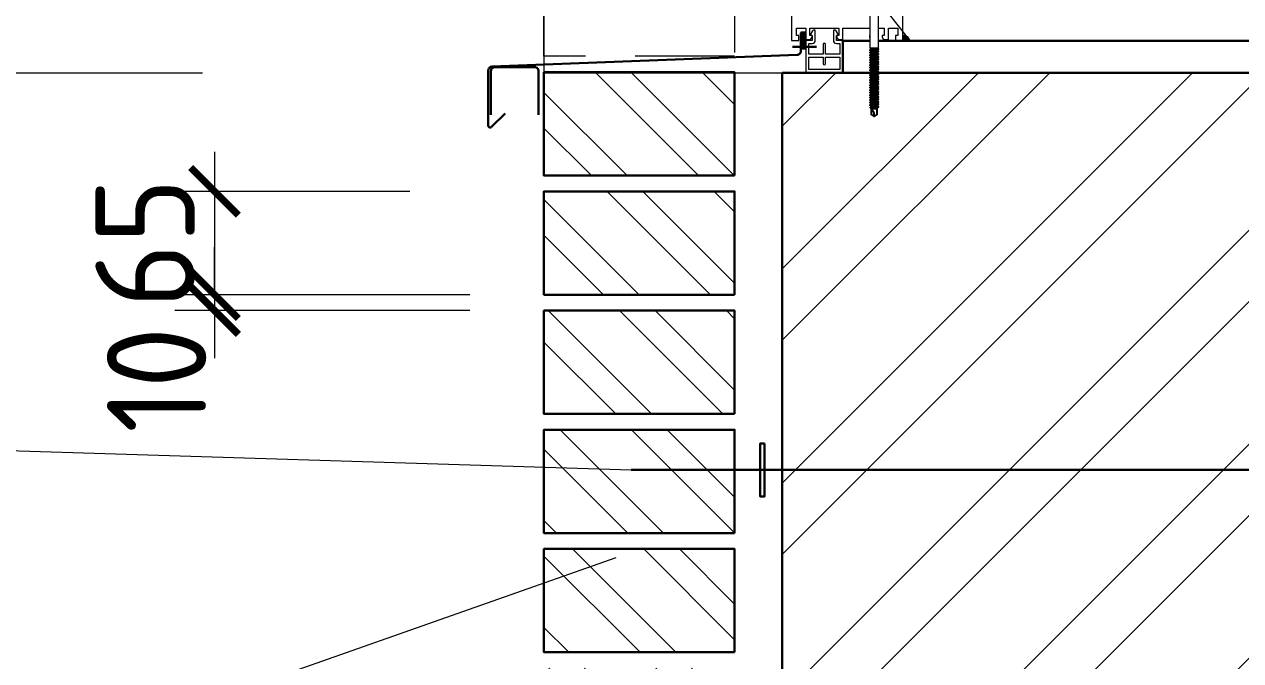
# Model space of a CAD drawing. Header units: millimetres. Extents: x 854812 to 1164625, y 589925 to 823301.
# Drawn here: x 1082510 to 1085573, y 643630 to 645232 of the extents above; entities that cross this region are included whole.
import ezdxf
from ezdxf.enums import TextEntityAlignment as Align

# ---------------------------------------------------------------- set-up
doc = ezdxf.new("R2010")
doc.units = ezdxf.units.MM
doc.linetypes.add('НЕВИДИМАЯX2', pattern=[0.75, 0.5, -0.25])
doc.layers.get('Defpoints').update_dxf_attribs({"color": 40})
for name, color, linetype in [('FASTENERS', 7, 'Continuous'), ('SEALING_TAPE', 40, 'Continuous'), ('WINDOWS', 7, 'Continuous')]:
    doc.layers.add(name, color=color, linetype=linetype)
for name, color, linetype, lineweight in [('окна', 132, 'Continuous', 18), ('размеры', 215, 'Continuous', 13), ('стены', 172, 'Continuous', 30), ('УКАЗАТЕЛЬ', 6, 'Continuous', 13), ('ФАСАД', 7, 'Continuous', 13), ('штриховка', 8, 'Continuous', 9)]:
    doc.layers.add(name, color=color, linetype=linetype, lineweight=lineweight)
doc.styles.add('GOST 2.304', font='isocpeur.ttf', dxfattribs={"width": 0.9})
doc.styles.get("Standard").update_dxf_attribs({"font": 'arial.ttf'})
doc.dimstyles.new('25', dxfattribs={"dimscale": 100, "dimtxt": 2.5, "dimasz": 1.2, "dimexe": 1, "dimexo": 1, "dimgap": 0.5, "dimtad": 1, "dimdec": 0, "dimlfac": 0.25, "dimzin": 0, "dimdsep": 46, "dimtxsty": 'GOST 2.304', "dimblk": 'ARCHTICK', "dimcen": 0.09, "dimdle": 1, "dimclrd": 256, "dimclre": 256, "dimclrt": 7, "dimadec": 0, "dimazin": 0, "dimtfac": 1, "dimtdec": 0, "dimtmove": 0, "dimatfit": 3, "dimldrblk": 'ARCHTICK', "dimfxl": 100, "dimtolj": 1, "dimtzin": 0, "dimlwd": 5, "dimlwe": 5, "dimarcsym": 1})

# ---------------------------------------------------------------- blocks, each defined once
blk = doc.blocks.new('_ArchTick')
at = {"color": 0, "linetype": 'ByBlock', "const_width": 0.15}
blk.add_lwpolyline([(-0.5, -0.5), (0.5, 0.5)], dxfattribs=at)
blk = doc.blocks.new('*D1315')
at = {"layer": 'Defpoints', "color": 0, "ltscale": 0.1}
for p in [(1083580.3, 644811.4), (1082989, 644551.4), (1083580.3, 644551.4)]:
    blk.add_point(p, dxfattribs=at)
at = {"layer": 'размеры', "lineweight": 5, "ltscale": 0.1}
for p, q in [((1082989, 644911.4), (1082989, 644451.4)), ((1083480.3, 644811.4), (1082889, 644811.4)), ((1083480.3, 644551.4), (1082889, 644551.4))]:
    blk.add_line(p, q, dxfattribs=at)
at = {"layer": 'размеры', "lineweight": 5, "ltscale": 0.1, "xscale": 120, "yscale": 120, "zscale": 120}
for p, rotation in [((1082989, 644811.4), 90), ((1082989, 644551.4), 270)]:
    blk.add_blockref('_ArchTick', p, dxfattribs=dict(at, rotation=rotation))
at = {"layer": 'размеры', "color": 7, "ltscale": 0.1, "insert": (1082814, 644681.4), "char_height": 250, "attachment_point": 5, "rotation": 90, "style": 'GOST 2.304'}
blk.add_mtext('\\A1;65', dxfattribs=at)
blk = doc.blocks.new('*D1316')
at = {"layer": 'Defpoints', "color": 0, "ltscale": 0.1}
for p in [(1083731.7, 644551.4), (1082989, 644511.4), (1083731.7, 644511.4)]:
    blk.add_point(p, dxfattribs=at)
at = {"layer": 'размеры', "lineweight": 5, "ltscale": 0.1}
for p, q in [((1082989, 644551.4), (1082989, 644671.4)), ((1083631.7, 644551.4), (1082889, 644551.4)), ((1082989, 644551.4), (1082989, 644511.4)), ((1083631.7, 644511.4), (1082889, 644511.4)), ((1082989, 644511.4), (1082989, 644391.4))]:
    blk.add_line(p, q, dxfattribs=at)
at = {"layer": 'размеры', "lineweight": 5, "ltscale": 0.1, "xscale": 120, "yscale": 120, "zscale": 120}
for p, rotation in [((1082989, 644551.4), 270), ((1082989, 644511.4), 90)]:
    blk.add_blockref('_ArchTick', p, dxfattribs=dict(at, rotation=rotation))
at = {"layer": 'размеры', "color": 7, "ltscale": 0.1, "insert": (1082843, 644336.9), "char_height": 250, "attachment_point": 5, "rotation": 90, "style": 'GOST 2.304'}
blk.add_mtext('\\A1;10', dxfattribs=at)
blk = doc.blocks.new('A$C201910E6')
at = {"layer": 'SEALING_TAPE'}
h = blk.add_hatch(dxfattribs=at)
h.set_pattern_fill('ANSI37', color=252, scale=5, style=0)
h.set_pattern_definition([(45, (-1387.7926, -1759.62996), (-0.44194174, 0.44194174), []), (135, (-1387.7926, -1759.62996), (-0.44194174, -0.44194174), [])])
h.paths.add_polyline_path([(10, 0), (10, 3), (0, 3), (0, 0)])
blk.add_lwpolyline([(0, 3), (10, 3), (10, 0), (0, 0)], close=True, dxfattribs=at)
blk = doc.blocks.new('*U1097')
at = {"color": 7, "linetype": 'Continuous', "lineweight": 15}
for p, q in [((-10, 7), (-22.949, 7)), ((-10, 0), (-10, 7)), ((-12, 0), (-10, 0)), ((-10, 0), (0, 0))]:
    blk.add_line(p, q, dxfattribs=at)
at = {"color": 7, "linetype": 'Continuous', "lineweight": 15, "const_width": 0.5}
blk.add_lwpolyline([(-7.675, 2.675), (-10, 0.35), (-12.325, 2.675)], dxfattribs=at)
at = {"color": 7, "linetype": 'Continuous', "lineweight": 15, "style": 'GOST 2.304', "width": 0.9, "flags": 8}
blk.add_attdef('+OTM', text='', height=3, rotation=360, dxfattribs=at).set_placement((-20.157, 7), align=Align.BOTTOM_LEFT)
at = {"layer": 'Defpoints', "color": 5, "linetype": 'Continuous', "flags": 8}
blk.add_attdef('M', text='', height=1, dxfattribs=at).set_placement((-9.896, -0.334), align=Align.TOP_CENTER)

msp = doc.modelspace()

# ---------------------------------------------------------------- hatches: boundary and pattern name
at = {"layer": 'SEALING_TAPE', "lineweight": 5}
h = msp.add_hatch(dxfattribs=at)
h.set_pattern_fill('DOTS', scale=0.4, style=0)
h.set_pattern_definition([(180, (1113148.30347, 658481.86084), (-0.3175, 0.635), [0, -0.635])])
edge = h.paths.add_edge_path()
edge.add_arc((1084721.2, 645188), 17.8, 7.0149, 87.6495, ccw=False)
edge.add_line((1084738.8, 645190.2), (1084721.9, 645190.2))
edge.add_line((1084721.9, 645190.2), (1084721.9, 645205.8))
at = {"layer": 'штриховка', "ltscale": 0.1}
h = msp.add_hatch(dxfattribs=at)
h.set_pattern_fill('ANSI32', color=256, scale=20, angle=90, style=0)
h.paths.add_polyline_path([(1084298.4, 644511.4), (1083818.4, 644511.4), (1083818.4, 644251.4), (1084298.4, 644251.4)])
h.paths.add_polyline_path([(1084298.4, 644211.4), (1083818.4, 644211.4), (1083818.4, 643951.4), (1084298.4, 643951.4)])
h.paths.add_polyline_path([(1084298.4, 643911.4), (1083818.4, 643911.4), (1083818.4, 643651.4), (1084298.4, 643651.4)])
h.paths.add_polyline_path([(1084298.4, 643611.4), (1083818.4, 643611.4), (1083818.4, 643351.4), (1084298.4, 643351.4)])
h.paths.add_polyline_path([(1084298.4, 643311.4), (1083818.4, 643311.4), (1083818.4, 643051.4), (1084298.4, 643051.4)])
h.paths.add_polyline_path([(1084298.4, 644811.4), (1083818.4, 644811.4), (1083818.4, 644551.4), (1084298.4, 644551.4)])
h.paths.add_polyline_path([(1083818.4, 644851.4), (1084298.4, 644851.4), (1084298.4, 645111.4), (1083818.4, 645111.4)])
h = msp.add_hatch(dxfattribs=at)
h.set_pattern_fill('ANSI32', color=256, scale=40, style=0)
h.set_pattern_definition([(45, (127222.77, 42499.88), (-269.40768, 269.40768), []), (45, (127402.38, 42499.88), (-269.40768, 269.40768), [])])
h.paths.add_polyline_path([(1084418.4, 643110.2), (1086457.4, 643110.2), (1086458.2, 645110.2), (1084418.4, 645110.2)])

# ---------------------------------------------------------------- linework, layer by layer
at = {"layer": 'FASTENERS', "color": 7}
for p, q in [((1084650.2, 645171.4, -0.1), (1084660.8, 645169.5, -0.1)), ((1084660.8, 645163.2, -0.1), (1084638.8, 645167.2, -0.1)), ((1084660.8, 645156.9, -0.1), (1084638.8, 645160.9, -0.1)), ((1084660.8, 645150.5, -0.1), (1084638.8, 645154.6, -0.1)), ((1084660.8, 645144.2, -0.1), (1084638.8, 645148.3, -0.1)), ((1084660.8, 645137.9, -0.1), (1084638.8, 645142, -0.1)), ((1084660.8, 645131.6, -0.1), (1084638.8, 645135.7, -0.1)), ((1084660.8, 645125.3, -0.1), (1084638.8, 645129.4, -0.1)), ((1084660.8, 645119, -0.1), (1084638.8, 645123.1, -0.1)), ((1084660.8, 645112.7, -0.1), (1084638.8, 645116.8, -0.1)), ((1084660.8, 645106.4, -0.1), (1084638.8, 645110.5, -0.1)), ((1084660.8, 645100.1, -0.1), (1084638.8, 645104.2, -0.1)), ((1084660.8, 645093.8, -0.1), (1084638.8, 645097.9, -0.1)), ((1084660.8, 645087.5, -0.1), (1084638.8, 645091.6, -0.1)), ((1084660.8, 645081.2, -0.1), (1084638.8, 645085.3, -0.1)), ((1084660.8, 645074.9, -0.1), (1084638.8, 645079, -0.1)), ((1084660.8, 645068.6, -0.1), (1084638.8, 645072.7, -0.1)), ((1084660.8, 645062.3, -0.1), (1084638.8, 645066.4, -0.1)), ((1084660.8, 645056, -0.1), (1084638.8, 645060.1, -0.1)), ((1084660.8, 645049.7, -0.1), (1084638.8, 645053.8, -0.1)), ((1084660.8, 645043.4, -0.1), (1084638.8, 645047.5, -0.1)), ((1084660.8, 645037.1, -0.1), (1084638.8, 645041.2, -0.1)), ((1084660.8, 645030.8, -0.1), (1084638.8, 645034.9, -0.1)), ((1084660.8, 645024.5, -0.1), (1084638.8, 645028.6, -0.1)), ((1084641.9, 645022.7, -0.1), (1084657.8, 645022.7, -0.1)), ((1084642.6, 645020.3, -0.1), (1084657.1, 645020.3, -0.1))]:
    msp.add_line(p, q, dxfattribs=at)
at = {"layer": 'FASTENERS', "color": 7, "lineweight": 5, "elevation": -0.1}
msp.add_lwpolyline([(1084638.9, 645361.7), (1084638.9, 645172.4), (1084641.9, 645171.4), (1084657.8, 645171.4), (1084660.8, 645172.9), (1084660.8, 645361.7)], dxfattribs=at)
at = {"layer": 'FASTENERS', "color": 7, "elevation": -0.1}
for points in [[(1084657.8, 645171.4), (1084641.9, 645171.4), (1084641.9, 645169)], [(1084641.9, 645165.2), (1084641.9, 645162.7)], [(1084641.9, 645158.9), (1084641.9, 645156.4)], [(1084641.9, 645152.6), (1084641.9, 645150.1)], [(1084641.9, 645146.3), (1084641.9, 645143.8)], [(1084641.9, 645140), (1084641.9, 645137.5)], [(1084657.8, 645165.1), (1084657.8, 645167.6)], [(1084657.8, 645158.8), (1084657.8, 645161.3)], [(1084657.8, 645152.5), (1084657.8, 645155)], [(1084657.8, 645146.2), (1084657.8, 645148.7)], [(1084657.8, 645139.9), (1084657.8, 645142.4)], [(1084641.9, 645133.7), (1084641.9, 645131.2)], [(1084641.9, 645127.4), (1084641.9, 645124.9)], [(1084641.9, 645121.1), (1084641.9, 645118.6)], [(1084641.9, 645114.8), (1084641.9, 645112.3)], [(1084657.8, 645133.6), (1084657.8, 645136.1)], [(1084657.8, 645127.3), (1084657.8, 645129.8)], [(1084657.8, 645121), (1084657.8, 645123.5)], [(1084657.8, 645114.7), (1084657.8, 645117.2)], [(1084657.8, 645108.4), (1084657.8, 645110.9)], [(1084641.9, 645108.5), (1084641.9, 645106)], [(1084641.9, 645102.2), (1084641.9, 645099.7)], [(1084641.9, 645095.9), (1084641.9, 645093.4)], [(1084641.9, 645089.6), (1084641.9, 645087.1)], [(1084641.9, 645083.3), (1084641.9, 645080.8)], [(1084657.8, 645102.1), (1084657.8, 645104.6)], [(1084657.8, 645095.8), (1084657.8, 645098.3)], [(1084657.8, 645089.5), (1084657.8, 645092)], [(1084657.8, 645083.2), (1084657.8, 645085.7)], [(1084657.8, 645076.9), (1084657.8, 645079.4)], [(1084641.9, 645077), (1084641.9, 645074.5)], [(1084641.9, 645070.7), (1084641.9, 645068.2)], [(1084641.9, 645064.4), (1084641.9, 645061.9)], [(1084641.9, 645058.1), (1084641.9, 645055.6)], [(1084641.9, 645051.8), (1084641.9, 645049.3)], [(1084657.8, 645070.6), (1084657.8, 645073.1)], [(1084657.8, 645064.3), (1084657.8, 645066.8)], [(1084657.8, 645058), (1084657.8, 645060.5)], [(1084657.8, 645051.7), (1084657.8, 645054.2)], [(1084657.8, 645045.4), (1084657.8, 645047.9)], [(1084641.9, 645045.5), (1084641.9, 645043)], [(1084641.9, 645039.2), (1084641.9, 645036.7)], [(1084641.9, 645032.9), (1084641.9, 645030.4)], [(1084641.9, 645026.6), (1084641.9, 645024.1)], [(1084641.9, 645022.7), (1084642.6, 645020.3), (1084642.6, 645005), (1084649.8, 644999.9), (1084657.1, 645005), (1084657.1, 645020.3), (1084657.8, 645022.7)], [(1084657.8, 645039.1), (1084657.8, 645041.6)], [(1084657.8, 645032.8), (1084657.8, 645035.3)], [(1084657.8, 645026.5), (1084657.8, 645029)]]:
    msp.add_lwpolyline(points, dxfattribs=at)
for points in [[(1084657.8, 645167.6), (1084660.8, 645169.5), (1084657.8, 645171.4), (1084642.5, 645171.4)], [(1084657.8, 645161.3), (1084660.8, 645163.2), (1084657.8, 645165.1), (1084641.9, 645169), (1084638.8, 645167.2), (1084641.9, 645165.2)], [(1084657.8, 645155), (1084660.8, 645156.9), (1084657.8, 645158.8), (1084641.9, 645162.7), (1084638.8, 645160.9), (1084641.9, 645158.9)], [(1084657.8, 645148.7), (1084660.8, 645150.5), (1084657.8, 645152.5), (1084641.9, 645156.4), (1084638.8, 645154.6), (1084641.9, 645152.6)], [(1084657.8, 645142.4), (1084660.8, 645144.2), (1084657.8, 645146.2), (1084641.9, 645150.1), (1084638.8, 645148.3), (1084641.9, 645146.3)], [(1084657.8, 645136.1), (1084660.8, 645137.9), (1084657.8, 645139.9), (1084641.9, 645143.8), (1084638.8, 645142), (1084641.9, 645140)], [(1084657.8, 645129.8), (1084660.8, 645131.6), (1084657.8, 645133.6), (1084641.9, 645137.5), (1084638.8, 645135.7), (1084641.9, 645133.7)], [(1084657.8, 645123.5), (1084660.8, 645125.3), (1084657.8, 645127.3), (1084641.9, 645131.2), (1084638.8, 645129.4), (1084641.9, 645127.4)], [(1084657.8, 645117.2), (1084660.8, 645119), (1084657.8, 645121), (1084641.9, 645124.9), (1084638.8, 645123.1), (1084641.9, 645121.1)], [(1084657.8, 645110.9), (1084660.8, 645112.7), (1084657.8, 645114.7), (1084641.9, 645118.6), (1084638.8, 645116.8), (1084641.9, 645114.8)], [(1084657.8, 645104.6), (1084660.8, 645106.4), (1084657.8, 645108.4), (1084641.9, 645112.3), (1084638.8, 645110.5), (1084641.9, 645108.5)], [(1084657.8, 645098.3), (1084660.8, 645100.1), (1084657.8, 645102.1), (1084641.9, 645106), (1084638.8, 645104.2), (1084641.9, 645102.2)], [(1084657.8, 645092), (1084660.8, 645093.8), (1084657.8, 645095.8), (1084641.9, 645099.7), (1084638.8, 645097.9), (1084641.9, 645095.9)], [(1084657.8, 645085.7), (1084660.8, 645087.5), (1084657.8, 645089.5), (1084641.9, 645093.4), (1084638.8, 645091.6), (1084641.9, 645089.6)], [(1084657.8, 645079.4), (1084660.8, 645081.2), (1084657.8, 645083.2), (1084641.9, 645087.1), (1084638.8, 645085.3), (1084641.9, 645083.3)], [(1084657.8, 645073.1), (1084660.8, 645074.9), (1084657.8, 645076.9), (1084641.9, 645080.8), (1084638.8, 645079), (1084641.9, 645077)], [(1084657.8, 645066.8), (1084660.8, 645068.6), (1084657.8, 645070.6), (1084641.9, 645074.5), (1084638.8, 645072.7), (1084641.9, 645070.7)], [(1084657.8, 645060.5), (1084660.8, 645062.3), (1084657.8, 645064.3), (1084641.9, 645068.2), (1084638.8, 645066.4), (1084641.9, 645064.4)], [(1084657.8, 645054.2), (1084660.8, 645056), (1084657.8, 645058), (1084641.9, 645061.9), (1084638.8, 645060.1), (1084641.9, 645058.1)], [(1084657.8, 645047.9), (1084660.8, 645049.7), (1084657.8, 645051.7), (1084641.9, 645055.6), (1084638.8, 645053.8), (1084641.9, 645051.8)], [(1084657.8, 645041.6), (1084660.8, 645043.4), (1084657.8, 645045.4), (1084641.9, 645049.3), (1084638.8, 645047.5), (1084641.9, 645045.5)], [(1084657.8, 645035.3), (1084660.8, 645037.1), (1084657.8, 645039.1), (1084641.9, 645043), (1084638.8, 645041.2), (1084641.9, 645039.2)], [(1084657.8, 645029), (1084660.8, 645030.8), (1084657.8, 645032.8), (1084641.9, 645036.7), (1084638.8, 645034.9), (1084641.9, 645032.9)], [(1084657.8, 645022.7), (1084660.8, 645024.5), (1084657.8, 645026.5), (1084641.9, 645030.4), (1084638.8, 645028.6), (1084641.9, 645026.6)], [(1084647.5, 645022.7), (1084641.9, 645024.1), (1084639.6, 645022.7)]]:
    msp.add_lwpolyline(points, close=True, dxfattribs=at)
at = {"layer": 'FASTENERS', "color": 7}
msp.add_open_spline([(1084642.6, 645017.7, -0.1), (1084642.6, 645017.7, -0.1), (1084649.8, 645014.5, -0.1), (1084649.8, 644999.9, -0.1)], degree=3, dxfattribs=at)
at = {"layer": 'SEALING_TAPE', "color": 7, "lineweight": 5, "elevation": -0.1}
msp.add_lwpolyline([(1084721.9, 645205.8, -0.367109), (1084738.8, 645190.2), (1084721.9, 645190.2)], format="xyb", close=True, dxfattribs=at)
at = {"layer": 'WINDOWS', "color": 7, "lineweight": 5}
for points, knots in [([(1084660.8, 645222.2, -0.1), (1084667.1, 645222.2, -0.1), (1084675.4, 645222.2, -0.1), (1084675.4, 645222.2, -0.1), (1084675.4, 645222.2, -0.1), (1084675.4, 645203.9, -0.1), (1084675.4, 645203.9, -0.1), (1084675.4, 645203.9, -0.1), (1084669.9, 645203.9, -0.1), (1084669.9, 645203.9, -0.1), (1084669.9, 645203.9, -0.1), (1084669.9, 645199.8, -0.1), (1084669.9, 645199.8, -0.1), (1084669.9, 645199.8, -0.1), (1084673.8, 645193.4, -0.1), (1084673.8, 645193.4, -0.1), (1084673.8, 645193.4, -0.1), (1084685.9, 645193.4, -0.1), (1084685.9, 645193.4, -0.1), (1084685.9, 645193.4, -0.1), (1084685.9, 645222.2, -0.1), (1084685.9, 645222.2, -0.1), (1084685.9, 645222.2, -0.1), (1084709.7, 645222.2, -0.1), (1084709.7, 645222.2, -0.1), (1084709.7, 645222.2, -0.1), (1084709.7, 645204, -0.1), (1084709.7, 645204, -0.1), (1084709.7, 645204, -0.1), (1084703.4, 645204, -0.1), (1084703.4, 645204, -0.1), (1084703.4, 645204, -0.1), (1084703.4, 645191.6, -0.1), (1084703.4, 645191.6, -0.1), (1084703.4, 645191.6, -0.1), (1084721.9, 645191.6, -0.1), (1084721.9, 645191.6, -0.1), (1084721.9, 645191.6, -0.1), (1084721.9, 645377.6, -0.1), (1084721.9, 645377.6, -0.1), (1084721.9, 645381.1, -0.1), (1084719.1, 645383.8, -0.1), (1084715.7, 645383.8, -0.1), (1084715.7, 645383.8, -0.1), (1084693.6, 645383.8, -0.1), (1084693.6, 645383.8, -0.1), (1084693.6, 645383.8, -0.1), (1084695, 645374.4, -0.1), (1084695, 645374.4, -0.1), (1084695, 645374.4, -0.1), (1084612.5, 645374.4, -0.1), (1084612.5, 645374.4, -0.1), (1084610.7, 645374.4, -0.1), (1084610, 645375.6, -0.1), (1084610.3, 645376.8, -0.1), (1084610.3, 645376.8, -0.1), (1084613.9, 645390, -0.1), (1084613.9, 645390, -0.1), (1084613.9, 645390, -0.1), (1084621.6, 645390, -0.1), (1084621.6, 645390, -0.1), (1084623, 645390, -0.1), (1084623.8, 645390.6, -0.1), (1084623.8, 645391.9, -0.1), (1084623.8, 645391.9, -0.1), (1084623.8, 645394.7, -0.1), (1084623.8, 645394.7, -0.1), (1084623.8, 645398.3, -0.1), (1084620.6, 645402.3, -0.1), (1084616, 645402.3, -0.1), (1084616, 645402.3, -0.1), (1084587.5, 645402.3, -0.1), (1084587.5, 645402.3, -0.1), (1084587.5, 645402.3, -0.1), (1084587.5, 645396.2, -0.1), (1084587.5, 645396.2, -0.1), (1084587.5, 645396.2, -0.1), (1084599.6, 645392, -0.1), (1084601.9, 645391.1, -0.1), (1084604.1, 645390.2, -0.1), (1084604.5, 645388, -0.1), (1084604.1, 645385.9, -0.1), (1084604.1, 645385.9, -0.1), (1084602.2, 645377.9, -0.1), (1084602.2, 645377.9, -0.1), (1084601.8, 645376.1, -0.1), (1084600, 645374.4, -0.1), (1084597.4, 645374.4, -0.1), (1084597.4, 645374.4, -0.1), (1084568.4, 645374.4, -0.1), (1084568.4, 645374.4, -0.1), (1084564.4, 645374.4, -0.1), (1084563.5, 645377.4, -0.1), (1084564, 645379.9, -0.1), (1084564.4, 645381.9, -0.1), (1084565.8, 645389.8, -0.1), (1084566.1, 645390.8, -0.1), (1084566.3, 645391.9, -0.1), (1084566.9, 645392.6, -0.1), (1084567.8, 645393, -0.1), (1084567.8, 645393, -0.1), (1084575.7, 645396.2, -0.1), (1084575.7, 645396.2, -0.1), (1084575.7, 645396.2, -0.1), (1084575.7, 645402.3, -0.1), (1084575.7, 645402.3, -0.1), (1084575.7, 645402.3, -0.1), (1084565.9, 645402.3, -0.1), (1084565.9, 645402.3, -0.1), (1084562, 645402.3, -0.1), (1084558.9, 645398.6, -0.1), (1084558.4, 645395.6, -0.1), (1084558.4, 645395.6, -0.1), (1084555.2, 645378.1, -0.1), (1084555.2, 645378.1, -0.1), (1084554.9, 645375.9, -0.1), (1084553.4, 645374.4, -0.1), (1084551.2, 645374.4, -0.1), (1084551.2, 645374.4, -0.1), (1084549.8, 645374.4, -0.1), (1084549.8, 645374.4, -0.1), (1084549.8, 645374.4, -0.1), (1084509, 645367.3, -0.1), (1084504.8, 645366.7, -0.1), (1084500.6, 645366.1, -0.1), (1084498.1, 645368.5, -0.1), (1084498.1, 645372.9, -0.1), (1084498.1, 645372.9, -0.1), (1084498.1, 645454, -0.1), (1084498.1, 645454, -0.1), (1084498.1, 645454, -0.1), (1084494.6, 645457.5, -0.1), (1084494.6, 645457.5, -0.1), (1084494.6, 645457.5, -0.1), (1084491.6, 645457.5, -0.1), (1084491.6, 645457.5, -0.1), (1084491.6, 645457.5, -0.1), (1084491.6, 645452.6, -0.1), (1084491.6, 645452.6, -0.1), (1084491.6, 645451.4, -0.1), (1084490.4, 645450.8, -0.1), (1084488.6, 645451.3, -0.1), (1084486.2, 645451.9, -0.1), (1084479.2, 645453.9, -0.1), (1084477.7, 645454.4, -0.1), (1084476.5, 645454.8, -0.1), (1084475.9, 645456.1, -0.1), (1084475.9, 645457.4, -0.1), (1084475.9, 645457.4, -0.1), (1084475.9, 645469.4, -0.1), (1084475.9, 645469.4, -0.1), (1084475.9, 645470.7, -0.1), (1084476.5, 645472, -0.1), (1084477.7, 645472.4, -0.1), (1084479.2, 645472.9, -0.1), (1084486.2, 645474.9, -0.1), (1084488.6, 645475.6, -0.1), (1084490.4, 645476.1, -0.1), (1084491.6, 645475.5, -0.1), (1084491.6, 645474.3, -0.1), (1084491.6, 645474.3, -0.1), (1084491.6, 645469.4, -0.1), (1084491.6, 645469.4, -0.1), (1084491.6, 645469.4, -0.1), (1084494.6, 645469.4, -0.1), (1084494.6, 645469.4, -0.1), (1084494.6, 645469.4, -0.1), (1084498.1, 645472.9, -0.1), (1084498.1, 645472.9, -0.1), (1084498.1, 645472.9, -0.1), (1084498.1, 645477.2, -0.1), (1084498.1, 645477.2, -0.1), (1084498.1, 645478.3, -0.1), (1084498.9, 645480.7, -0.1), (1084500.8, 645481.5, -0.1), (1084502.7, 645482.3, -0.1), (1084511.5, 645485.2, -0.1), (1084511.5, 645485.2, -0.1), (1084511.5, 645485.2, -0.1), (1084511.5, 645491.7, -0.1), (1084511.5, 645491.7, -0.1), (1084511.5, 645491.7, -0.1), (1084503.6, 645491.7, -0.1), (1084503.6, 645491.7, -0.1), (1084503.6, 645491.7, -0.1), (1084460.5, 645480, -0.1), (1084458.3, 645479.3, -0.1), (1084456.1, 645478.6, -0.1), (1084454.8, 645477.7, -0.1), (1084453.6, 645476.3, -0.1), (1084452.4, 645474.9, -0.1), (1084441.8, 645461.5, -0.1), (1084441.8, 645461.5, -0.1), (1084441.8, 645461.5, -0.1), (1084441.8, 645348.1, -0.1), (1084441.8, 645348.1, -0.1), (1084441.8, 645348.1, -0.1), (1084426.9, 645345.3, -0.1), (1084426.9, 645345.3, -0.1), (1084424, 645344.8, -0.1), (1084421.3, 645342.1, -0.1), (1084420.8, 645339.4, -0.1), (1084420.8, 645339.4, -0.1), (1084413.3, 645297.8, -0.1), (1084413.3, 645297.8, -0.1), (1084413.3, 645297.8, -0.1), (1084419.8, 645297.8, -0.1), (1084419.8, 645297.8, -0.1), (1084419.8, 645297.8, -0.1), (1084426.2, 645333.5, -0.1), (1084426.2, 645333.5, -0.1), (1084426.4, 645334.3, -0.1), (1084427.1, 645335, -0.1), (1084427.9, 645335.1, -0.1), (1084427.9, 645335.1, -0.1), (1084441.8, 645337.7, -0.1), (1084441.8, 645337.7, -0.1), (1084441.8, 645337.7, -0.1), (1084441.8, 645191.6, -0.1), (1084441.8, 645191.6, -0.1), (1084441.8, 645191.6, -0.1), (1084459.9, 645191.6, -0.1), (1084459.9, 645191.6, -0.1), (1084459.9, 645191.6, -0.1), (1084459.9, 645204, -0.1), (1084459.9, 645204, -0.1), (1084459.9, 645204, -0.1), (1084454, 645204, -0.1), (1084454, 645204, -0.1), (1084454, 645204, -0.1), (1084454, 645222.2, -0.1), (1084454, 645222.2, -0.1), (1084454, 645222.2, -0.1), (1084477.8, 645222.2, -0.1), (1084477.8, 645222.2, -0.1), (1084477.8, 645222.2, -0.1), (1084477.8, 645193.4, -0.1), (1084477.8, 645193.4, -0.1), (1084477.8, 645193.4, -0.1), (1084489.9, 645193.4, -0.1), (1084489.9, 645193.4, -0.1), (1084489.9, 645193.4, -0.1), (1084493.7, 645199.8, -0.1), (1084493.7, 645199.8, -0.1), (1084493.7, 645199.8, -0.1), (1084493.7, 645203.9, -0.1), (1084493.7, 645203.9, -0.1), (1084493.7, 645203.9, -0.1), (1084488, 645203.9, -0.1), (1084488, 645203.9, -0.1), (1084488, 645203.9, -0.1), (1084488, 645222.2, -0.1), (1084488, 645222.2, -0.1), (1084488, 645222.2, -0.1), (1084560.9, 645222.2, -0.1), (1084560.9, 645222.2, -0.1), (1084560.9, 645222.2, -0.1), (1084560.9, 645203.9, -0.1), (1084560.9, 645203.9, -0.1), (1084560.9, 645203.9, -0.1), (1084555.2, 645203.9, -0.1), (1084555.2, 645203.9, -0.1), (1084555.2, 645203.9, -0.1), (1084555.2, 645199.8, -0.1), (1084555.2, 645199.8, -0.1), (1084555.2, 645199.8, -0.1), (1084559, 645193.4, -0.1), (1084559, 645193.4, -0.1), (1084559, 645193.4, -0.1), (1084571.1, 645193.4, -0.1), (1084571.1, 645193.4, -0.1), (1084571.1, 645193.4, -0.1), (1084571.1, 645222.2, -0.1), (1084571.1, 645222.2, -0.1), (1084571.1, 645222.2, -0.1), (1084622.8, 645222.2, -0.1), (1084638.9, 645222.2, -0.1)], [30.375129, 30.375129, 30.375129, 30.375129, 31, 31, 31, 32, 32, 32, 33, 33, 33, 34, 34, 34, 35, 35, 35, 36, 36, 36, 37, 37, 37, 38, 38, 38, 39, 39, 39, 40, 40, 40, 41, 41, 41, 42, 42, 42, 43, 43, 43, 44, 44, 44, 45, 45, 45, 46, 46, 46, 47, 47, 47, 48, 48, 48, 49, 49, 49, 50, 50, 50, 51, 51, 51, 52, 52, 52, 53, 53, 53, 54, 54, 54, 55, 55, 55, 56, 56, 56, 57, 57, 57, 58, 58, 58, 59, 59, 59, 60, 60, 60, 61, 61, 61, 62, 62, 62, 63, 63, 63, 64, 64, 64, 65, 65, 65, 66, 66, 66, 67, 67, 67, 68, 68, 68, 69, 69, 69, 70, 70, 70, 71, 71, 71, 72, 72, 72, 73, 73, 73, 74, 74, 74, 75, 75, 75, 76, 76, 76, 77, 77, 77, 78, 78, 78, 79, 79, 79, 80, 80, 80, 81, 81, 81, 82, 82, 82, 83, 83, 83, 84, 84, 84, 85, 85, 85, 86, 86, 86, 87, 87, 87, 88, 88, 88, 89, 89, 89, 90, 90, 90, 91, 91, 91, 92, 92, 92, 93, 93, 93, 94, 94, 94, 95, 95, 95, 96, 96, 96, 97, 97, 97, 98, 98, 98, 99, 99, 99, 100, 100, 100, 101, 101, 101, 102, 102, 102, 103, 103, 103, 104, 104, 104, 105, 105, 105, 106, 106, 106, 107, 107, 107, 108, 108, 108, 109, 109, 109, 110, 110, 110, 111, 111, 111, 112, 112, 112, 113, 113, 113, 114, 114, 114, 115, 115, 115, 116, 116, 116, 117, 117, 117, 118, 118, 118, 119, 119, 119, 120, 120, 120, 121, 121, 121, 121.844427, 121.844427, 121.844427, 121.844427]), ([(1084485.6, 645156.5, -0.1), (1084485.6, 645156.5, -0.1), (1084521.5, 645156.5, -0.1), (1084521.5, 645156.5, -0.1), (1084521.5, 645156.5, -0.1), (1084521.5, 645181, -0.1), (1084521.5, 645181, -0.1), (1084521.5, 645182.8, -0.1), (1084522.8, 645184.2, -0.1), (1084524.5, 645184.2, -0.1), (1084526.1, 645184.2, -0.1), (1084527.4, 645182.8, -0.1), (1084527.4, 645181, -0.1), (1084527.4, 645181, -0.1), (1084527.4, 645156.5, -0.1), (1084527.4, 645156.5, -0.1), (1084527.4, 645156.5, -0.1), (1084563.3, 645156.5, -0.1), (1084563.3, 645156.5, -0.1), (1084563.3, 645156.5, -0.1), (1084563.3, 645183.8, -0.1), (1084563.3, 645183.8, -0.1), (1084563.3, 645183.8, -0.1), (1084555.1, 645183.8, -0.1), (1084555.1, 645183.8, -0.1), (1084550.7, 645183.8, -0.1), (1084547.2, 645187.3, -0.1), (1084547.2, 645191.6, -0.1), (1084547.2, 645191.6, -0.1), (1084547.2, 645217.5, -0.1), (1084547.2, 645217.5, -0.1), (1084547.2, 645217.5, -0.1), (1084551.4, 645217.5, -0.1), (1084551.4, 645217.5, -0.1), (1084552.5, 645217.5, -0.1), (1084553.4, 645216.9, -0.1), (1084554.1, 645215.9, -0.1), (1084554.1, 645215.9, -0.1), (1084560, 645205.7, -0.1), (1084560, 645205.7, -0.1), (1084560, 645205.7, -0.1), (1084557.2, 645203.9, -0.1), (1084557.2, 645203.9, -0.1), (1084557.2, 645203.9, -0.1), (1084555.1, 645203.9, -0.1), (1084555.1, 645203.9, -0.1), (1084555.1, 645203.9, -0.1), (1084555.1, 645191.6, -0.1), (1084555.1, 645191.6, -0.1), (1084555.1, 645191.6, -0.1), (1084571.1, 645191.6, -0.1), (1084571.1, 645191.6, -0.1), (1084571.1, 645191.6, -0.1), (1084571.1, 645110.7, -0.1), (1084571.1, 645110.7, -0.1), (1084571.1, 645110.7, -0.1), (1084477.8, 645110.7, -0.1), (1084477.8, 645110.7, -0.1), (1084477.8, 645110.7, -0.1), (1084477.8, 645191.6, -0.1), (1084477.8, 645191.6, -0.1), (1084477.8, 645191.6, -0.1), (1084493.9, 645191.6, -0.1), (1084493.9, 645191.6, -0.1), (1084493.9, 645191.6, -0.1), (1084493.9, 645203.9, -0.1), (1084493.9, 645203.9, -0.1), (1084493.9, 645203.9, -0.1), (1084491.7, 645203.9, -0.1), (1084491.7, 645203.9, -0.1), (1084491.7, 645203.9, -0.1), (1084489, 645205.7, -0.1), (1084489, 645205.7, -0.1), (1084489, 645205.7, -0.1), (1084494.9, 645215.9, -0.1), (1084494.9, 645215.9, -0.1), (1084495.5, 645216.9, -0.1), (1084496.5, 645217.5, -0.1), (1084497.5, 645217.5, -0.1), (1084497.5, 645217.5, -0.1), (1084501.7, 645217.5, -0.1), (1084501.7, 645217.5, -0.1), (1084501.7, 645217.5, -0.1), (1084501.7, 645191.6, -0.1), (1084501.7, 645191.6, -0.1), (1084501.7, 645187.3, -0.1), (1084498.2, 645183.8, -0.1), (1084493.9, 645183.8, -0.1), (1084493.9, 645183.8, -0.1), (1084485.6, 645183.8, -0.1), (1084485.6, 645183.8, -0.1), (1084485.6, 645183.8, -0.1), (1084485.6, 645156.5, -0.1), (1084485.6, 645156.5, -0.1)], [0, 0, 0, 0, 1, 1, 1, 2, 2, 2, 3, 3, 3, 4, 4, 4, 5, 5, 5, 6, 6, 6, 7, 7, 7, 8, 8, 8, 9, 9, 9, 10, 10, 10, 11, 11, 11, 12, 12, 12, 13, 13, 13, 14, 14, 14, 15, 15, 15, 16, 16, 16, 17, 17, 17, 18, 18, 18, 19, 19, 19, 20, 20, 20, 21, 21, 21, 22, 22, 22, 23, 23, 23, 24, 24, 24, 25, 25, 25, 26, 26, 26, 27, 27, 27, 28, 28, 28, 29, 29, 29, 30, 30, 30, 31, 31, 31, 31]), ([(1084638.9, 645203.9, -0.1), (1084638.4, 645203.9, -0.1), (1084638.1, 645203.9, -0.1), (1084638.1, 645203.9, -0.1), (1084638.1, 645203.9, -0.1), (1084638.1, 645199.8, -0.1), (1084638.1, 645199.8, -0.1), (1084638.1, 645199.8, -0.1), (1084638.4, 645199.2, -0.1), (1084638.9, 645198.5, -0.1)], [123.762064, 123.762064, 123.762064, 123.762064, 124, 124, 124, 125, 125, 125, 125.290488, 125.290488, 125.290488, 125.290488]), ([(1084563.3, 645149.5, -0.1), (1084563.3, 645149.5, -0.1), (1084527.4, 645149.5, -0.1), (1084527.4, 645149.5, -0.1), (1084527.4, 645149.5, -0.1), (1084527.4, 645132.9, -0.1), (1084527.4, 645132.9, -0.1), (1084527.4, 645131.1, -0.1), (1084526.1, 645129.7, -0.1), (1084524.5, 645129.7, -0.1), (1084522.8, 645129.7, -0.1), (1084521.5, 645131.1, -0.1), (1084521.5, 645132.9, -0.1), (1084521.5, 645132.9, -0.1), (1084521.5, 645149.5, -0.1), (1084521.5, 645149.5, -0.1), (1084521.5, 645149.5, -0.1), (1084485.6, 645149.5, -0.1), (1084485.6, 645149.5, -0.1), (1084485.6, 645149.5, -0.1), (1084485.6, 645118.5, -0.1), (1084485.6, 645118.5, -0.1), (1084485.6, 645118.5, -0.1), (1084563.3, 645118.5, -0.1), (1084563.3, 645118.5, -0.1), (1084563.3, 645118.5, -0.1), (1084563.3, 645149.5, -0.1), (1084563.3, 645149.5, -0.1)], [0, 0, 0, 0, 1, 1, 1, 2, 2, 2, 3, 3, 3, 4, 4, 4, 5, 5, 5, 6, 6, 6, 7, 7, 7, 8, 8, 8, 9, 9, 9, 9])]:
    msp.add_open_spline(points, degree=3, knots=knots, dxfattribs=at)
at = {"layer": 'окна', "ltscale": 0.1, "elevation": -0.1}
msp.add_lwpolyline([(1083818.4, 649740.8), (1083818.4, 645110.2), (1086457.4, 645110.2), (1086457.4, 649740.8)], dxfattribs=at)
at = {"layer": 'стены', "ltscale": 0.1}
for p, q in [((1084418.4, 645110.2, -0.1), (1084418.4, 643110.2, -0.1)), ((1084418.4, 645110.2, -0.1), (1086457.4, 645110.2, -0.1)), ((1084418.4, 644110.2, -0.1), (1086457.4, 644110.2, -0.1))]:
    msp.add_line(p, q, dxfattribs=at)
at = {"layer": 'стены', "elevation": -0.1}
for points in [[(1084504.5, 645175.1), (1084474.5, 645175.1), (1084444.5, 645175.1)], [(1084038.4, 644110.2), (1085558.4, 644110.2)]]:
    msp.add_lwpolyline(points, dxfattribs=at)
msp.add_lwpolyline([(1084659.3, 645190.2), (1086654.7, 645190.2, -0.414214), (1086734.7, 645110.2), (1086734.7, 645030.2), (1086674.7, 645030.2), (1086674.7, 645110.2), (1084571.1, 645110.2), (1084571.1, 645190.2), (1084637.4, 645190.2)], format="xyb", dxfattribs=at)
for points in [[(1084298.4, 644851.4), (1083818.4, 644851.4), (1083818.4, 645111.4), (1084298.4, 645111.4)], [(1084298.4, 644551.4), (1083818.4, 644551.4), (1083818.4, 644811.4), (1084298.4, 644811.4)], [(1084298.4, 644251.4), (1083818.4, 644251.4), (1083818.4, 644511.4), (1084298.4, 644511.4)], [(1084298.4, 643951.4), (1083818.4, 643951.4), (1083818.4, 644211.4), (1084298.4, 644211.4)], [(1084373.6, 644177.2), (1084373.6, 644043.2), (1084363.2, 644043.2), (1084363.2, 644177.2)], [(1084298.4, 643651.4), (1083818.4, 643651.4), (1083818.4, 643911.4), (1084298.4, 643911.4)]]:
    msp.add_lwpolyline(points, close=True, dxfattribs=at)
at = {"layer": 'стены'}
for points, knots in [([(1084465.4, 645210.8, -0.1), (1084465.4, 645182.7, -0.1), (1084465.4, 645164.8, -0.1), (1084465.4, 645164.8, -0.1), (1084465.4, 645162.1, -0.1), (1084464.3, 645159.6, -0.1), (1084462.5, 645157.8, -0.1), (1084460.7, 645156.1, -0.1), (1084458.4, 645155, -0.1), (1084455.8, 645154.9, -0.1), (1084455.8, 645154.9, -0.1), (1083687.7, 645125.5, -0.1), (1083687.7, 645125.5, -0.1), (1083685.1, 645125.3, -0.1), (1083682.8, 645124.3, -0.1), (1083681.1, 645122.5, -0.1), (1083679.3, 645120.7, -0.1), (1083678.2, 645118.2, -0.1), (1083678.2, 645115.5, -0.1), (1083678.2, 645115.5, -0.1), (1083678.2, 644977, -0.1), (1083678.2, 644977, -0.1), (1083678.2, 644975.7, -0.1), (1083678.7, 644974.4, -0.1), (1083679.7, 644973.5, -0.1), (1083680.6, 644972.6, -0.1), (1083681.8, 644972, -0.1), (1083683.2, 644972, -0.1), (1083684.6, 644972, -0.1), (1083685.8, 644972.6, -0.1), (1083686.7, 644973.5, -0.1), (1083686.7, 644973.5, -0.1), (1083720.6, 645007.4, -0.1), (1083720.6, 645007.4, -0.1)], [0.786041, 0.786041, 0.786041, 0.786041, 1, 1, 1, 2, 2, 2, 3, 3, 3, 4, 4, 4, 5, 5, 5, 6, 6, 6, 7, 7, 7, 8, 8, 8, 9, 9, 9, 10, 10, 10, 11, 11, 11, 11]), ([(1083805, 645004.1, -0.1), (1083805, 645004.1, -0.1), (1083805, 645114.1, -0.1), (1083805, 645114.1, -0.1), (1083805, 645116.9, -0.1), (1083803.8, 645119.4, -0.1), (1083802, 645121.2, -0.1), (1083800.2, 645123, -0.1), (1083797.7, 645124.1, -0.1), (1083795, 645124.1, -0.1), (1083795, 645124.1, -0.1), (1083694.9, 645124.1, -0.1), (1083694.9, 645124.1, -0.1), (1083692.2, 645124.1, -0.1), (1083689.7, 645123, -0.1), (1083687.9, 645121.2, -0.1), (1083686.1, 645119.4, -0.1), (1083685, 645116.9, -0.1), (1083685, 645114.1, -0.1), (1083685, 645114.1, -0.1), (1083685, 645004.1, -0.1), (1083685, 645004.1, -0.1)], [0, 0, 0, 0, 1, 1, 1, 2, 2, 2, 3, 3, 3, 4, 4, 4, 5, 5, 5, 6, 6, 6, 7, 7, 7, 7])]:
    msp.add_open_spline(points, degree=3, knots=knots, dxfattribs=at)
at = {"layer": 'УКАЗАТЕЛЬ', "color": 7}
msp.add_line((1084731.8, 645201.1, -0.1), (1082683.6, 647862.7, 491.4), dxfattribs=at)
at = {"layer": 'УКАЗАТЕЛЬ', "color": 7, "ltscale": 5}
for p, q in [((1080805.9, 644211.5, 465.7), (1084038.4, 644110.2, -0.1)), ((1080805.9, 642765.8, 465.7), (1084000.2, 643890, -94.3))]:
    msp.add_line(p, q, dxfattribs=at)
at = {"layer": 'ФАСАД', "linetype": 'НЕВИДИМАЯX2', "ltscale": 500, "elevation": -0.1}
msp.add_lwpolyline([(1084298.4, 645151.4), (1083818.4, 645151.4), (1083818.4, 645411.4), (1084298.4, 645411.4)], close=True, dxfattribs=at)

# ---------------------------------------------------------------- block references
at = {"layer": 'WINDOWS', "color": 7, "lineweight": 5, "xscale": -4, "yscale": 4, "zscale": 4, "rotation": 90}
msp.add_blockref('A$C201910E6', (1084477.6, 645211, -0.1), dxfattribs=at)
at = {"layer": 'размеры', "color": 7, "ltscale": 100}
ref = msp.add_blockref('*U1097', (1082958.6, 645110.2, -0.1), dxfattribs=dict(at, xscale=100, yscale=100, zscale=100))
ref.add_attrib('+OTM', '+0.350', dxfattribs={"layer": '0', "color": 7, "linetype": 'Continuous', "lineweight": 15, "height": 300, "rotation": 360, "style": 'GOST 2.304', "width": 0.9, "flags": 8}).set_placement((1080740.4, 645810.2, -0.1), align=Align.BOTTOM_LEFT)
ref.add_attrib('M', '1', dxfattribs={"layer": 'Defpoints', "color": 5, "linetype": 'Continuous', "height": 100, "rotation": 360, "flags": 8}).set_placement((1081969, 645076.8, -0.1), align=Align.TOP_CENTER)

# ---------------------------------------------------------------- dimensions: what is measured, and where the dimension line sits
at = {"layer": 'размеры', "ltscale": 0.1}
dim = msp.add_linear_dim(base=(1082989, 644551.4, -0.1), p1=(1083580.3, 644811.4, -0.1), p2=(1083580.3, 644551.4, -0.1), angle=90, dimstyle='25', dxfattribs=at)
dim.commit()
dim.dimension.update_dxf_attribs({"geometry": '*D1315', "text_midpoint": (1082989, 644681.4, -0.1), "dimtype": 160})
dim = msp.add_linear_dim(base=(1082989, 644511.4, -0.1), p1=(1083731.7, 644551.4, -0.1), p2=(1083731.7, 644511.4, -0.1), angle=90, dimstyle='25', override={"dimtmove": 2}, dxfattribs=at)
dim.commit()
dim.dimension.update_dxf_attribs({"geometry": '*D1316', "text_midpoint": (1082843, 644336.9, -0.1), "dimtype": 160})

doc.saveas('drawing.dxf')
